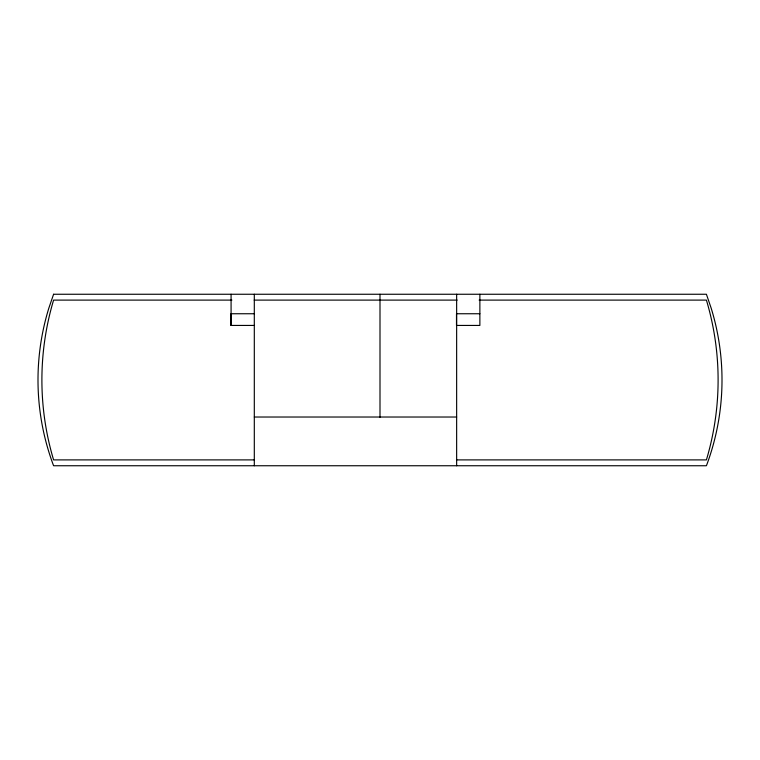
<?xml version="1.0" encoding="UTF-8"?>
<svg xmlns="http://www.w3.org/2000/svg" width="760" height="760" viewBox="0 0 760 760"><rect width="100%" height="100%" fill="white"/><g stroke="black" fill="none" stroke-linecap="round" stroke-linejoin="round"><path stroke-width="1.14" d="M231.876 300.105L53.589 300.105A278.825 278.825 0 0 0 53.589 459.895L254.305 459.895M254.182 300.105L457.149 300.105M479.132 300.105L706.41 300.105A278.825 278.825 0 0 1 706.41 459.895L456.646 459.895M254.305 313.747L230.926 313.747L230.926 325.432L254.305 325.432M479.873 313.747L456.494 313.747L456.494 325.432L479.873 325.432L479.873 294.253M254.305 417.022L456.646 417.022M456.646 294.253L456.646 465.747M380 294.253L380 417.287M254.305 294.253L254.305 465.747M231.078 294.253L231.078 325.432M53.589 294.253L48.858 308.075A243.59 243.59 0 0 0 53.589 465.747L706.41 465.747A243.59 243.59 0 0 0 711.142 308.075L706.41 294.253L53.589 294.253"/></g></svg>
